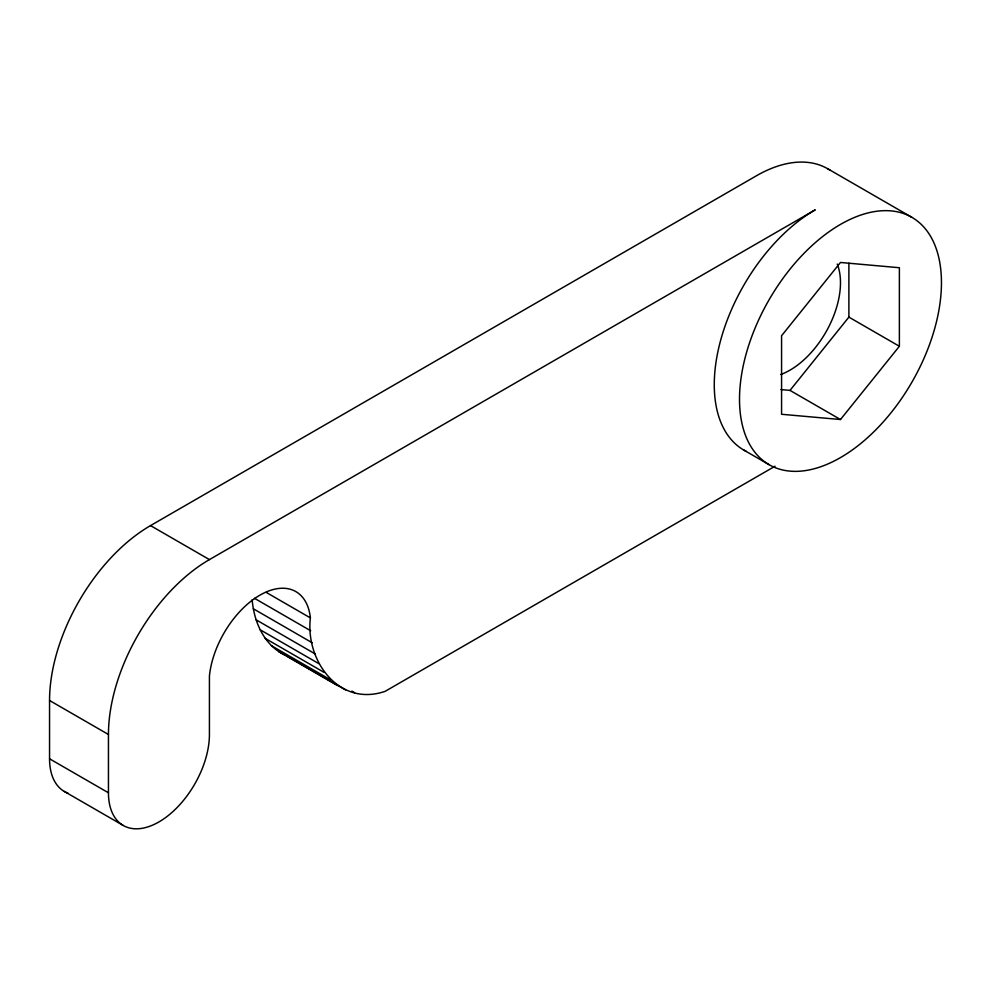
<?xml version="1.0" encoding="UTF-8"?>
<svg xmlns="http://www.w3.org/2000/svg" width="991" height="991" viewBox="0 0 991 991"><rect width="100%" height="100%" fill="white"/><g stroke="black" fill="none" stroke-linecap="round" stroke-linejoin="round"><path stroke-width="1.49" d="M780.933 389.574L790 390.392L848.891 317.12L848.891 263.222M840.479 419.527L899.382 346.268L899.382 267.731L840.479 262.466L781.577 335.738L781.577 414.275L840.479 419.527L790 390.392M67.995 793.184A71.402 41.226 -60 0 1 49.55 758.784L49.55 700.488A142.791 82.439 -60 0 1 150.521 525.602L756.344 175.828A142.791 82.439 -60 0 1 830.161 170.266M775.036 466.228L385.14 691.334C338.724 707.289 305.228 660.353 310.394 617.901A71.885 41.498 -60 0 0 259.902 595.17A71.885 41.498 -60 0 0 209.423 676.196L209.423 734.492A71.402 41.226 -60 0 1 158.932 821.935A71.402 41.226 -60 0 1 108.453 792.788L108.453 734.492A142.791 82.439 -60 0 1 209.423 559.605L815.234 209.832A142.791 82.439 -60 0 0 721.299 337.919A142.791 82.439 -60 0 0 746.359 451.438M252.16 599.753C253.969 621.778 264.089 645.637 285.346 655.15M827.733 168.755L911.881 217.339A142.791 82.439 -60 0 1 866.617 438.53A142.791 82.439 -60 0 1 742.953 367.128A142.791 82.439 -60 0 1 911.881 217.339M848.891 317.12L899.382 346.268M743.845 450.087L769.078 464.668M150.521 525.602L209.423 559.605M266.22 592.395L310.394 617.901M254.452 598.291L310.679 630.759M253.324 608.771L312.215 642.775M256.087 619.796L314.989 653.8M260.051 629.706L318.953 663.71M265.167 638.365L324.069 672.369M351.867 691.111L354.543 692.659M271.373 645.674L330.263 679.677M286.696 655.881L345.599 689.885M278.57 651.533L337.473 685.537M49.55 700.488L108.453 734.492M49.55 758.784L108.453 792.788M64.341 791.462L123.231 825.466M837.246 264.052A71.402 41.226 -60 0 1 828.699 326.943A71.402 41.226 -60 0 1 780.784 374.487"/></g></svg>
